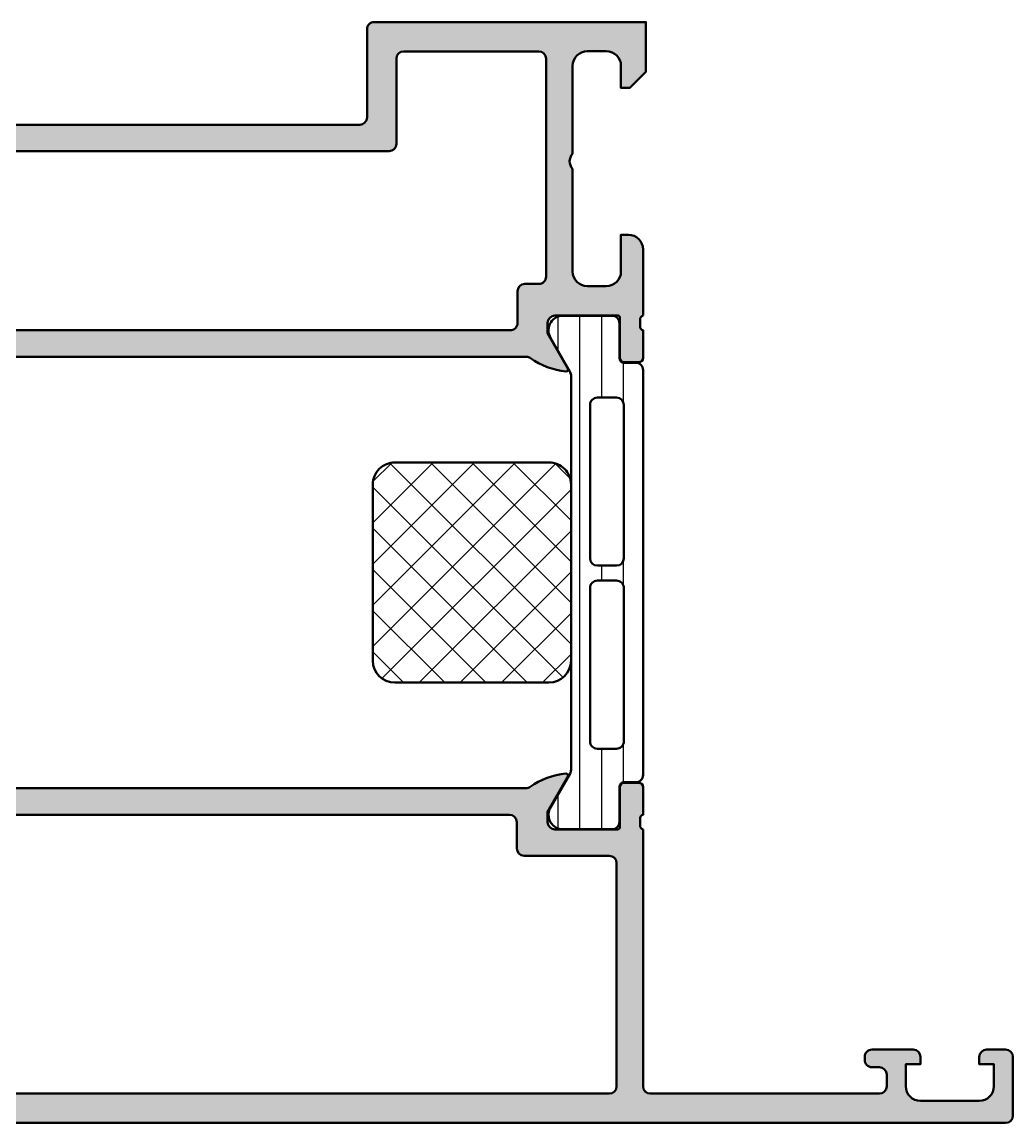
# Model space of a CAD drawing. Extents: x 0 to 135, y 0 to 75.
# Drawn here: x 67.5 to 135, y 0 to 75 of the extents above; entities that cross this region are included whole.
import ezdxf

# ---------------------------------------------------------------- set-up
doc = ezdxf.new("R2010")
doc.units = 0
for name, color, linetype, lineweight in [('0S-Alu contour', 7, 'Continuous', 50), ('0S-Alu hatch', 252, 'Continuous', 25), ('0S-Plastic contour', 254, 'Continuous', 50), ('0S-Plastic hatch', 253, 'Continuous', 25), ('0S-PT contour', 91, 'Continuous', 50), ('0S-PT hatch', 103, 'Continuous', 25)]:
    doc.layers.add(name, color=color, linetype=linetype, lineweight=lineweight)

# ---------------------------------------------------------------- blocks, each defined once
blk = doc.blocks.new('436150__ADF6380A_7858_4FAE_A4F5_F2E7276D270D_')
at = {"layer": '0S-Alu hatch'}
h = blk.add_hatch(color=256, dxfattribs=at)
edge = h.paths.add_edge_path()
edge.add_arc((0.69997005722459, 7.49991803001761), 0.4999998920934275, 180, 270.0001587912987)
edge.add_line((0.6999714429397839, 6.999918137926103), (18.69996877529682, 6.99996817195209))
edge.add_ellipse((18.69997016513104, 6.499968171954026), major_axis=(-0.4999999999999963, 0), ratio=1, start_angle=180, end_angle=270.0001592632694, ccw=False)
edge.add_line((19.19997016513103, 6.499968171954037), (19.19997016513125, 2.49996820969055))
edge.add_arc((19.69997016513125, 2.499968209690564), 0.5, 180, 269.9999999999772)
edge.add_line((19.69997016513105, 1.999968209690564), (21.59996949843378, 1.999968209689882))
edge.add_arc((21.5999694984335, 2.499968209689953), 0.500000000000071, 270.0000000000326, 360)
edge.add_line((22.09996949843357, 2.499968209689953), (22.09996949843355, 6.499962630972603))
edge.add_ellipse((22.59996949843346, 6.499962630972726), major_axis=(-0.4999999999999041, 0), ratio=1, start_angle=270.00000000001506, end_angle=360, ccw=False)
edge.add_line((22.59996949843332, 6.999962630972632), (26.1999694984291, 6.999962630972618))
edge.add_ellipse((26.19996949842887, 6.499962630969104), major_axis=(-0.5000000000035137, 0), ratio=1, start_angle=180, end_angle=269.9999999999735, ccw=False)
edge.add_line((26.69996949843238, 6.499962630969093), (26.69996949843238, 0.4999635672620429))
edge.add_arc((27.19996949843241, 0.4999635672618865), 0.5000000000000285, 180, 270.0000000001303)
edge.add_line((27.19996949843355, -3.64327381419e-05), (134.4999701651314, -3.64324895372e-05))
edge.add_arc((134.499930695067, 0.5000030375746576), 0.5000394716219578, 270.0045225791946, 359.9954774207697)
edge.add_line((134.9999701651311, 0.4999635675099237), (134.9999701651311, 4.49996356751069))
edge.add_arc((134.4999150615754, 4.499908463954682), 0.5000551065918479, 0.0063137065699082, 89.99368629343056)
edge.add_line((134.4999701651315, 4.999963567510462), (133.1999518545842, 4.999963567510462))
edge.add_arc((133.1999545954517, 4.499960826643018), 0.5000027408749566, 90.00031407855832, 179.9996859215192)
edge.add_line((132.6999518545843, 4.499963567509842), (132.6999518545842, 3.99996356751069))
edge.add_line((132.6999518545842, 3.99996356751069), (133.6999518545846, 3.99996356751069))
edge.add_line((133.6999518545846, 3.99996356751069), (133.6999518545844, 2.49996356751069))
edge.add_ellipse((132.6999320314366, 2.499983390658485), major_axis=(-1.00001982334427, 0), ratio=1, start_angle=90.0011357601876, end_angle=179.9988642393878, ccw=False)
edge.add_line((132.6999518545843, 1.49996356751069), (128.6999518545843, 1.499963567510462))
edge.add_ellipse((128.6999716777321, 2.499983390658039), major_axis=(-1.000019823344051, 0), ratio=1, start_angle=0.0011357599706229848, end_angle=89.9988642398124, ccw=False)
edge.add_line((127.6999518545845, 2.499963567514079), (127.6999518545845, 3.99996356751069))
edge.add_line((127.6999518545845, 3.99996356751069), (128.6999518545844, 3.999963567510462))
edge.add_line((128.6999518545844, 3.999963567510462), (128.6999518545843, 4.499963567510462))
edge.add_arc((128.1999491137163, 4.499960826642706), 0.5000027408754965, 0.0003140784807261, 89.99968592143841)
edge.add_line((128.1999518545839, 4.99996356751069), (125.3999640616159, 4.99996356751069))
edge.add_arc((125.399956626965, 4.499971002161203), 0.4999925654047618, 89.99914803909982, 180.0008519608678)
edge.add_line((124.8999640616155, 4.499963567510631), (124.8999640616153, 4.299958989874426))
edge.add_arc((125.3999540994838, 4.299949027742229), 0.4999900379677317, 179.9988584008714, 270.0011415989594)
edge.add_line((125.3999640616156, 3.799958989873743), (125.8999640616158, 3.799958989873744))
edge.add_ellipse((125.8999306739931, 3.299925602251403), major_axis=(-0.5000333887369992, 0), ratio=1, start_angle=180.0038256842582, end_angle=269.99617431573824, ccw=False)
edge.add_line((126.3999640616155, 3.299958989873982), (126.3999640616157, 2.49996356751069))
edge.add_ellipse((125.8997806406961, 2.499987714955174), major_axis=(-0.5001834215025825, 0), ratio=1, start_angle=90.00276607862628, end_angle=179.997233921351, ccw=False)
edge.add_line((125.8998047881408, 1.99980429403547), (110.2999701651312, 1.999804294035016))
edge.add_ellipse((110.2999701651312, 2.499804294035026), major_axis=(-0.5000000000000107, 0), ratio=1, start_angle=0, end_angle=90, ccw=False)
edge.add_line((109.7999701651312, 2.499804294035016), (109.7999701651311, 19.99996356746112))
edge.add_ellipse((109.8788066116739, 20.26748415945423), major_axis=(-0.2788950563273654, 0), ratio=1, start_angle=-1.1645893740724773, end_angle=73.58012358055089, ccw=False)
edge.add_line((109.5999691651309, 20.27315256745248), (109.5999691651309, 20.72674656745254))
edge.add_ellipse((109.8788372607742, 20.73240722692958), major_axis=(-0.2789255417372284, 0), ratio=1, start_angle=-73.57540544466673, end_angle=1.1628700728833792, ccw=False)
edge.add_line((109.7999701651311, 20.99995056745263), (109.7999701651311, 22.87996156746102))
edge.add_arc((109.4999701651309, 22.87996156746098), 0.3000000000002103, 0, 89.99999999999459)
edge.add_line((109.4999701651309, 23.17996156746119), (108.519995846088, 23.17996156746119))
edge.add_arc((108.5199958460883, 22.87996156746124), 0.2999999999999545, 90.00000000004614, 180)
edge.add_line((108.2199958460883, 22.87996156746124), (108.2199958460883, 20.11996356746101))
edge.add_ellipse((108.0999958460884, 20.11996356746102), major_axis=(-0.1199999999999051, 0), ratio=1, start_angle=90.00000000000682, end_angle=180, ccw=False)
edge.add_line((108.0999958460884, 19.99996356746112), (103.7999701651302, 19.99996356746112))
edge.add_ellipse((103.7999701651307, 20.49996356746068), major_axis=(-0.4999999999995595, 0), ratio=1, start_angle=0, end_angle=89.99999999994628, ccw=False)
edge.add_line((103.2999701651311, 20.49996356746067), (103.2999701651311, 21.19996356746096))
edge.add_line((103.2999701651311, 21.19996356746096), (104.6814656227535, 23.59278389048848))
edge.add_arc((104.5618503804829, 23.66184378281282), 0.1381197846483169, 329.9999999999122, 457.7024374940416)
edge.add_arc((105.0094687684655, 18.82049254800743), 5.000000000001244, 95.34922800960167, 125.4670560810972)
edge.add_ellipse((101.8181775899792, 23.2999635674616), major_axis=(-0.5000000000000192, 0), ratio=1, start_angle=90, end_angle=125.46705608109619, ccw=False)
edge.add_line((101.8181775899792, 22.79996356746158), (8.181762740279353, 22.79996356746158))
edge.add_ellipse((8.18176274027936, 23.29996356746041), major_axis=(-0.4999999999988347, 0), ratio=1, start_angle=54.532943918866295, end_angle=89.9999999999992, ccw=False)
edge.add_arc((4.990471561796908, 18.82049254801809), 4.999999999990572, 54.53294391886307, 84.6507719903928)
edge.add_arc((5.438089949778913, 23.66184378281301), 0.1381197846481411, 82.29756250591925, 210.0000000000099)
edge.add_line((5.318474707508398, 23.59278389048892), (6.699970165130793, 21.19996356746091))
edge.add_line((6.699970165130793, 21.19996356746091), (6.699970165130764, 20.49996356746136))
edge.add_ellipse((6.199970165130678, 20.49996356746122), major_axis=(-0.5000000000000862, 0), ratio=1, start_angle=90.0000000000066, end_angle=180, ccw=False)
edge.add_line((6.199970165130736, 19.99996356746114), (1.899944484173886, 19.99996356746158))
edge.add_ellipse((1.899944484173657, 20.1199635674617), major_axis=(-0.1200000000001182, 0), ratio=1, start_angle=0, end_angle=90.00000000010908, ccw=False)
edge.add_line((1.77994448417354, 20.1199635674617), (1.779944484173995, 22.87996156746146))
edge.add_arc((1.479944484173785, 22.87996156746144), 0.3000000000002103, 0, 89.99999999999459)
edge.add_line((1.479944484173813, 23.17996156746165), (0.499970165130975, 23.17996156746165))
edge.add_arc((0.499970165130975, 22.87996156746144), 0.3000000000002103, 90, 180)
edge.add_line((0.1999701651307646, 22.87996156746144), (0.1999701651312193, 20.9999505674529))
edge.add_ellipse((0.1211030694881193, 20.73240722693032), major_axis=(-0.278925541736784, 0), ratio=1, start_angle=178.8371299271051, end_angle=253.57540544463768, ccw=False)
edge.add_line((0.3999711651309212, 20.72674656745323), (0.3999711651309212, 20.27315256745298))
edge.add_ellipse((0.121133718588595, 20.26748415945467), major_axis=(-0.278895056326712, 0), ratio=1, start_angle=106.4198764194827, end_angle=181.164589374086, ccw=False)
edge.add_line((0.1999701651313907, 19.99996356746223), (0.1999701651311625, 7.49991803001761))
edge = h.paths.add_edge_path()
edge.add_line((28.99996949843485, 20.99996356746158), (100.6999701651311, 20.99996356746158))
edge.add_ellipse((100.6999701651311, 20.49996356746158), major_axis=(-0.5, 0), ratio=1, start_angle=180, end_angle=270, ccw=False)
edge.add_line((101.1999701651311, 20.49996356746158), (101.1999701651311, 18.69996356746158))
edge.add_arc((101.6999701651311, 18.69996356746158), 0.5, 180, 270)
edge.add_line((101.6999701651311, 18.19996356746158), (107.4999701651311, 18.19996356746158))
edge.add_ellipse((107.4999701651311, 17.69996356746158), major_axis=(-0.5, 0), ratio=1, start_angle=180, end_angle=270, ccw=False)
edge.add_line((107.9999701651311, 17.69996356746158), (107.9999701651312, 2.499963567447906))
edge.add_ellipse((107.4999701651311, 2.499963567447906), major_axis=(-0.5, 0), ratio=1, start_angle=90.00000000013188, end_angle=180, ccw=False)
edge.add_line((107.4999701651323, 1.999963567447906), (28.99996949843418, 1.999963567266036))
edge.add_ellipse((28.99996949843302, 2.499963567266007), major_axis=(-0.4999999999999716, 0), ratio=1, start_angle=0, end_angle=90.00000000013353, ccw=False)
edge.add_line((28.49996949843305, 2.499963567266163), (28.49996949843484, 20.49996356746156))
edge.add_ellipse((28.99996949843484, 20.49996356746156), major_axis=(-0.5, 0), ratio=1, start_angle=269.9999999999984, end_angle=360, ccw=False)
edge = h.paths.add_edge_path()
edge.add_line((8.799970165131342, 18.6999635674616), (8.799970165131356, 20.49996356746159))
edge.add_ellipse((9.299970165131342, 20.49996356746159), major_axis=(-0.4999999999999858, 0), ratio=1, start_angle=270.00000000000165, end_angle=360, ccw=False)
edge.add_line((9.299970165131327, 20.99996356746158), (26.19996949843238, 20.99996356746158))
edge.add_ellipse((26.19996949843238, 20.49996356746158), major_axis=(-0.5, 0), ratio=1, start_angle=180, end_angle=270, ccw=False)
edge.add_line((26.69996949843238, 20.49996356746158), (26.69996949843238, 9.299962630972615))
edge.add_ellipse((26.19996949843238, 9.29996263097263), major_axis=(-0.5, 0), ratio=1, start_angle=90, end_angle=180, ccw=False)
edge.add_line((26.19996949843238, 8.79996263097263), (2.499970165131173, 8.79996263097263))
edge.add_ellipse((2.499970165131173, 9.29996263097263), major_axis=(-0.5, 0), ratio=1, start_angle=0, end_angle=90, ccw=False)
edge.add_line((1.999970165131173, 9.29996263097263), (1.999970165131315, 17.69996356746162))
edge.add_ellipse((2.499970165131287, 17.6999635674616), major_axis=(-0.4999999999999716, 0), ratio=1, start_angle=269.99999999999676, end_angle=360, ccw=False)
edge.add_line((2.499970165131315, 18.19996356746157), (8.299970165131327, 18.19996356746158))
edge.add_arc((8.299970165131313, 18.6999635674616), 0.5000000000000214, 270.0000000000017, 360)
at = {"layer": '0S-Alu contour', "color": 7}
for points in [[(5.318474707508398, 23.59278389048892), (6.699970165130793, 21.19996356746091), (6.699970165130764, 20.49996356746136)], [(103.2999701651311, 20.49996356746067), (103.2999701651311, 21.19996356746096), (104.6814656227535, 23.59278389048848)], [(0.1999701651307646, 22.87996156746144), (0.1999701651312193, 20.9999505674529)], [(1.479944484173813, 23.17996156746165), (0.499970165130975, 23.17996156746165)], [(1.77994448417354, 20.1199635674617), (1.779944484173995, 22.87996156746146)], [(101.8181775899792, 22.79996356746158), (8.181762740279353, 22.79996356746158)], [(108.2199958460883, 22.87996156746124), (108.2199958460883, 20.11996356746101)], [(109.4999701651309, 23.17996156746119), (108.519995846088, 23.17996156746119)], [(109.7999701651311, 20.99995056745263), (109.7999701651311, 22.87996156746102)], [(0.3999711651309212, 20.72674656745323), (0.3999711651309212, 20.27315256745298)], [(8.799970165131342, 18.6999635674616), (8.799970165131356, 20.49996356746159)], [(9.299970165131327, 20.99996356746158), (26.19996949843238, 20.99996356746158)], [(26.69996949843238, 20.49996356746158), (26.69996949843238, 9.299962630972615)], [(28.49996949843305, 2.499963567266163), (28.49996949843484, 20.49996356746156)], [(28.99996949843485, 20.99996356746158), (100.6999701651311, 20.99996356746158)], [(101.1999701651311, 20.49996356746158), (101.1999701651311, 18.69996356746158)], [(109.5999691651309, 20.27315256745248), (109.5999691651309, 20.72674656745254)], [(0.1999701651313907, 19.99996356746223), (0.1999701651311625, 7.49991803001761)], [(6.199970165130736, 19.99996356746114), (1.899944484173886, 19.99996356746158)], [(108.0999958460884, 19.99996356746112), (103.7999701651302, 19.99996356746112)], [(109.7999701651312, 2.499804294035016), (109.7999701651311, 19.99996356746112)], [(2.499970165131315, 18.19996356746157), (8.299970165131327, 18.19996356746158)], [(101.6999701651311, 18.19996356746158), (107.4999701651311, 18.19996356746158)], [(1.999970165131173, 9.29996263097263), (1.999970165131315, 17.69996356746162)], [(107.9999701651311, 17.69996356746158), (107.9999701651312, 2.499963567447906)], [(26.19996949843238, 8.79996263097263), (2.499970165131173, 8.79996263097263)], [(0.6999714429397839, 6.999918137926103), (18.69996877529682, 6.99996817195209)], [(22.59996949843332, 6.999962630972632), (26.1999694984291, 6.999962630972618)], [(19.19997016513103, 6.499968171954037), (19.19997016513125, 2.49996820969055)], [(22.09996949843357, 2.499968209689953), (22.09996949843355, 6.499962630972603)], [(26.69996949843238, 6.499962630969093), (26.69996949843238, 0.4999635672620429)], [(128.1999518545839, 4.99996356751069), (125.3999640616159, 4.99996356751069)], [(134.4999701651315, 4.999963567510462), (133.1999518545842, 4.999963567510462)], [(124.8999640616155, 4.499963567510631), (124.8999640616153, 4.299958989874426)], [(125.3999640616156, 3.799958989873743), (125.8999640616158, 3.799958989873744)], [(127.6999518545845, 2.499963567514079), (127.6999518545845, 3.99996356751069), (128.6999518545844, 3.999963567510462), (128.6999518545843, 4.499963567510462)], [(132.6999518545843, 4.499963567509842), (132.6999518545842, 3.99996356751069), (133.6999518545846, 3.99996356751069), (133.6999518545844, 2.49996356751069)], [(134.9999701651311, 0.4999635675099237), (134.9999701651311, 4.49996356751069)], [(126.3999640616155, 3.299958989873982), (126.3999640616157, 2.49996356751069)], [(19.69997016513105, 1.999968209690564), (21.59996949843378, 1.999968209689882)], [(107.4999701651323, 1.999963567447906), (28.99996949843418, 1.999963567266036)], [(125.8998047881408, 1.99980429403547), (110.2999701651312, 1.999804294035016)], [(132.6999518545843, 1.49996356751069), (128.6999518545843, 1.499963567510462)], [(27.19996949843355, -3.64327381419e-05), (134.4999701651314, -3.64324895372e-05)]]:
    blk.add_lwpolyline(points, dxfattribs=at)
for centre, radius, start, end in [((5.438089949778913, 23.66184378281301), 0.1381197846481411, 82.29756250591925, 210.0000000000099), ((4.990471561796908, 18.82049254801809), 4.999999999990572, 54.53294391886307, 84.6507719903928), ((105.0094687684655, 18.82049254800743), 5.000000000001244, 95.34922800960167, 125.4670560810972), ((104.5618503804829, 23.66184378281282), 0.1381197846483169, 329.9999999999122, 97.70243749404165), ((0.499970165130975, 22.87996156746144), 0.3000000000002103, 90, 180), ((1.479944484173785, 22.87996156746144), 0.3000000000002103, 0, 89.99999999999459), ((108.5199958460883, 22.87996156746124), 0.2999999999999545, 90.00000000004614, 180), ((109.4999701651309, 22.87996156746098), 0.3000000000002103, 0, 89.99999999999459), ((8.299970165131313, 18.6999635674616), 0.5000000000000214, 270.0000000000017, 0), ((101.6999701651311, 18.69996356746158), 0.5, 180, 270), ((0.69997005722459, 7.49991803001761), 0.4999998920934275, 180, 270.0001587912987), ((125.399956626965, 4.499971002161203), 0.4999925654047618, 89.99914803909982, 180.0008519608678), ((128.1999491137163, 4.499960826642706), 0.5000027408754965, 0.0003140784807261, 89.99968592143841), ((133.1999545954517, 4.499960826643018), 0.5000027408749566, 90.00031407855832, 179.9996859215192), ((134.4999150615754, 4.499908463954682), 0.5000551065918479, 0.0063137065699082, 89.99368629343056), ((125.3999540994838, 4.299949027742229), 0.4999900379677317, 179.9988584008714, 270.0011415989594), ((19.69997016513125, 2.499968209690564), 0.5, 180, 269.9999999999772), ((21.5999694984335, 2.499968209689953), 0.500000000000071, 270.0000000000326, 0), ((27.19996949843241, 0.4999635672618865), 0.5000000000000285, 180, 270.0000000001303), ((134.499930695067, 0.5000030375746576), 0.5000394716219578, 270.0045225791946, 359.9954774207697)]:
    blk.add_arc(centre, radius, start, end, dxfattribs=at)
at = {"layer": '0S-Alu contour', "color": 7, "extrusion": (0, 0, -1)}
for centre, radius, start, end in [((-8.18176274027936, 23.29996356746041), 0.4999999999988347, 270.0000000000008, 305.4670560811338), ((-101.8181775899792, 23.2999635674616), 0.5000000000000192, 234.5329439189038, 270), ((-0.1211030694881193, 20.73240722693032), 0.278925541736784, 106.4245945553623, 181.162870072895), ((-0.121133718588595, 20.26748415945467), 0.278895056326712, 178.835410625914, 253.5801235805173), ((-6.199970165130678, 20.49996356746122), 0.5000000000000862, 180, 269.9999999999934), ((-9.299970165131342, 20.49996356746159), 0.4999999999999858, 0, 89.99999999999837), ((-26.19996949843238, 20.49996356746158), 0.5, 90, 180), ((-28.99996949843484, 20.49996356746156), 0.5, 0, 90.0000000000016), ((-100.6999701651311, 20.49996356746158), 0.5, 90, 180), ((-103.7999701651307, 20.49996356746068), 0.4999999999995595, 270.0000000000537, 0), ((-109.8788066116739, 20.26748415945423), 0.2788950563273654, 286.4198764194491, 1.164589374072511), ((-109.8788372607742, 20.73240722692958), 0.2789255417372284, 358.8371299271166, 73.57540544466674), ((-1.899944484173657, 20.1199635674617), 0.1200000000001182, 269.9999999998909, 0), ((-108.0999958460884, 20.11996356746102), 0.1199999999999051, 180, 269.9999999999932), ((-2.499970165131287, 17.6999635674616), 0.4999999999999716, 0, 90.00000000000325), ((-107.4999701651311, 17.69996356746158), 0.5, 90, 180), ((-2.499970165131173, 9.29996263097263), 0.5, 270, 0), ((-26.19996949843238, 9.29996263097263), 0.5, 180, 270), ((-18.69997016513104, 6.499968171954026), 0.4999999999999963, 89.99984073673063, 180), ((-22.59996949843346, 6.499962630972726), 0.4999999999999041, 0, 89.99999999998494), ((-26.19996949842887, 6.499962630969104), 0.5000000000035137, 90.00000000002646, 180), ((-125.8999306739931, 3.299925602251403), 0.5000333887369992, 90.00382568426176, 179.9961743157418), ((-28.99996949843302, 2.499963567266007), 0.4999999999999716, 269.9999999998665, 0), ((-107.4999701651311, 2.499963567447906), 0.5, 180, 269.9999999998681), ((-110.2999701651312, 2.499804294035026), 0.5000000000000107, 270, 0), ((-125.8997806406961, 2.499987714955174), 0.5001834215025825, 180.002766078649, 269.9972339213737), ((-128.6999716777321, 2.499983390658039), 1.000019823344051, 270.0011357601876, 359.9988642400294), ((-132.6999320314366, 2.499983390658485), 1.00001982334427, 180.0011357606123, 269.9988642398124)]:
    blk.add_arc(centre, radius, start, end, dxfattribs=at)
blk = doc.blocks.new('436120__B50B3987_65E8_4A78_A6A4_DC3BB961A834_')
at = {"layer": '0S-Alu hatch'}
h = blk.add_hatch(color=256, dxfattribs=at)
edge = h.paths.add_edge_path()
edge.add_line((18.50000000000003, 75.00000000000209), (0, 75))
edge.add_line((0, 75), (2.84e-14, 71.6099872533201))
edge.add_line((2.84e-14, 71.6099872533201), (1.099999999999852, 70.50998725332025))
edge.add_line((1.099999999999852, 70.50998725332025), (1.700000000000045, 70.50998725332028))
edge.add_line((1.700000000000045, 70.50998725332028), (1.700000000000073, 72.00998725331976))
edge.add_ellipse((2.700000000000373, 72.00998725331992), major_axis=(-1.000000000000299, 0), ratio=1, start_angle=270.00000000002206, end_angle=360, ccw=False)
edge.add_line((2.699999999999988, 73.0099872533202), (3.999999999999943, 73.00998725332023))
edge.add_ellipse((3.999999999999932, 72.00998725332016), major_axis=(-1.000000000000071, 0), ratio=1, start_angle=180, end_angle=269.99999999999943, ccw=False)
edge.add_line((5, 72.00998725332016), (5, 66.00998725332025))
edge.add_ellipse((4.475000000000093, 65.5099872533202), major_axis=(-0.7249999999999517, 0), ratio=1, start_angle=136.3971810272892, end_angle=223.6028189727104, ccw=False)
edge.add_line((4.999999999999996, 65.00998725332018), (4.999999999999971, 58.00998725332012))
edge.add_ellipse((3.999999999999979, 58.00998725332015), major_axis=(-0.999999999999992, 0), ratio=1, start_angle=89.99999999999471, end_angle=180, ccw=False)
edge.add_line((3.999999999999886, 57.00998725332016), (2.70000000000013, 57.00998725332017))
edge.add_ellipse((2.700000000000126, 58.00998725332025), major_axis=(-1.000000000000078, 0), ratio=1, start_angle=0, end_angle=90.00000000000023, ccw=False)
edge.add_line((1.700000000000045, 58.00998725332026), (1.700000000000017, 60.50998725332016))
edge.add_line((1.700000000000017, 60.50998725332016), (1.19999999999996, 60.50998725332016))
edge.add_arc((1.199999999999953, 59.50998725332008), 1.000000000000078, 89.99999999999959, 180)
edge.add_line((0.1999999999998749, 59.50998725332008), (0.1999999999990223, 55.00000000000118))
edge.add_ellipse((0.1211635534559665, 54.7324794080081), major_axis=(-0.2788950563273971, 0), ratio=1, start_angle=178.8354106258913, end_angle=253.580123580503, ccw=False)
edge.add_line((0.4000009999989784, 54.72681100000968), (0.4000009999990084, 54.2732170000098))
edge.add_ellipse((0.1211329043558452, 54.26755634053266), major_axis=(-0.2789255417371464, 0), ratio=1, start_angle=106.42459455537511, end_angle=181.1628700729038, ccw=False)
edge.add_line((0.1999999999991073, 54.00001300000976), (0.1999999999990507, 52.12000200000125))
edge.add_arc((0.4999999999990479, 52.12000200000125), 0.2999999999999971, 180, 270.0000000000027)
edge.add_line((0.4999999999990618, 51.82000200000125), (1.479974319041872, 51.82000200000125))
edge.add_arc((1.479974319041892, 52.12000200000119), 0.2999999999999332, 269.999999999996, 360)
edge.add_line((1.779974319041826, 52.12000200000119), (1.779974319041826, 54.88000000000127))
edge.add_ellipse((1.899974319041827, 54.88000000000125), major_axis=(-0.1200000000000005, 0), ratio=1, start_angle=269.99999999999807, end_angle=360, ccw=False)
edge.add_line((1.899974319041831, 55.00000000000125), (6.199999999999107, 55.00000000000124))
edge.add_ellipse((6.199999999999008, 54.5000000000012), major_axis=(-0.5000000000000427, 0), ratio=1, start_angle=180, end_angle=269.99999999998875, ccw=False)
edge.add_line((6.69999999999905, 54.5000000000012), (6.699999999999022, 53.80000000000119))
edge.add_line((6.699999999999022, 53.80000000000119), (5.318504542376643, 51.40717967697366))
edge.add_arc((5.438119784647316, 51.33811978464954), 0.1381197846482838, 150.0000000000178, 275.622577550818)
edge.add_arc((4.96177675882453, 56.17660886185619), 5.00000000000715, 275.622577550794, 305.5184103672708)
edge.add_ellipse((8.157081610951927, 51.70000000000819), major_axis=(-0.4999999999932987, 0), ratio=1, start_angle=270.00000000000244, end_angle=305.51841036727933, ccw=False)
edge.add_line((8.157081610951906, 52.20000000000149), (101.8429183890477, 52.20000000000147))
edge.add_ellipse((101.8429183890474, 51.70000000001033), major_axis=(-0.4999999999911325, 0), ratio=1, start_angle=234.4815896326906, end_angle=269.9999999999642, ccw=False)
edge.add_arc((105.0382232411753, 56.17660886185944), 5.000000000010512, 234.4815896327346, 264.3774224492124)
edge.add_arc((104.5618802153526, 51.33811978464944), 0.1381197846483082, 264.3774224492407, 390.0000000000194)
edge.add_line((104.6814954576232, 51.40717967697362), (103.3000000000009, 53.80000000000116))
edge.add_line((103.3000000000009, 53.80000000000116), (103.3000000000009, 54.50000000000116))
edge.add_ellipse((103.800000000001, 54.50000000000117), major_axis=(-0.5, 0), ratio=1, start_angle=270, end_angle=360, ccw=False)
edge.add_line((103.800000000001, 55.00000000000117), (108.1000256809582, 55.00000000000115))
edge.add_ellipse((108.1000256809582, 54.88000000000123), major_axis=(-0.1199999999999122, 0), ratio=1, start_angle=180, end_angle=270.00000000001353, ccw=False)
edge.add_line((108.2200256809581, 54.88000000000124), (108.2200256809582, 52.12000200000113))
edge.add_arc((108.5200256809582, 52.12000200000108), 0.2999999999999403, 180, 269.9999999999919)
edge.add_line((108.5200256809581, 51.82000200000114), (109.500000000001, 51.82000200000118))
edge.add_arc((109.5000000000009, 52.12000200000119), 0.3000000000000114, 270.0000000000108, 360)
edge.add_line((109.800000000001, 52.12000200000119), (109.800000000001, 54.00001300000965))
edge.add_ellipse((109.8788670956441, 54.26755634053261), major_axis=(-0.2789255417371546, 0), ratio=1, start_angle=-1.1628700728879835, end_angle=73.57540544465297, ccw=False)
edge.add_line((109.5999990000009, 54.27321700000968), (109.5999990000009, 54.72681100000968))
edge.add_ellipse((109.878836446544, 54.73247940800805), major_axis=(-0.278895056327466, 0), ratio=1, start_angle=-73.58012358051138, end_angle=1.1645893740949873, ccw=False)
edge.add_line((109.800000000001, 55.0000000000012), (109.7999999999999, 59.5099872533201))
edge.add_arc((108.7999999999999, 59.50998725332017), 1, 0, 90)
edge.add_line((108.7999999999999, 60.50998725332018), (108.2999999999999, 60.50998725332018))
edge.add_line((108.2999999999999, 60.50998725332018), (108.3, 58.00998725332033))
edge.add_ellipse((107.3, 58.00998725332028), major_axis=(-1.000000000000028, 0), ratio=1, start_angle=90.00000000000489, end_angle=180, ccw=False)
edge.add_line((107.3, 57.00998725332025), (105.9999999999999, 57.00998725332029))
edge.add_ellipse((106, 58.00998725332026), major_axis=(-0.9999999999999715, 0), ratio=1, start_angle=0, end_angle=89.99999999999511, ccw=False)
edge.add_line((105, 58.00998725332025), (105, 65.00998725332018))
edge.add_ellipse((105.5249999999999, 65.50998725332019), major_axis=(-0.7249999999999523, 0), ratio=1, start_angle=-43.6028189727088, end_angle=43.6028189727088, ccw=False)
edge.add_line((105, 66.0099872533202), (105, 72.0099872533202))
edge.add_ellipse((106, 72.00998725332012), major_axis=(-1.000000000000028, 0), ratio=1, start_angle=269.9999999999984, end_angle=360, ccw=False)
edge.add_line((106, 73.00998725332013), (107.3, 73.00998725332025))
edge.add_ellipse((107.3, 72.00998725332016), major_axis=(-1.000000000000085, 0), ratio=1, start_angle=180, end_angle=269.9999999999959, ccw=False)
edge.add_line((108.3, 72.00998725332016), (108.3, 70.50998725332028))
edge.add_line((108.3, 70.50998725332028), (108.8999999999999, 70.50998725332028))
edge.add_line((108.8999999999999, 70.50998725332028), (110, 71.6099872533203))
edge.add_line((110, 71.6099872533203), (110, 75.0000000000218))
edge.add_line((110, 75.0000000000218), (91.49999999999977, 75.00000000001906))
edge.add_arc((91.49999999999964, 74.50000000001941), 0.4999999999996448, 89.99999999998533, 180)
edge.add_line((91, 74.50000000001941), (91.00000000000006, 68.50000000001344))
edge.add_ellipse((90.4999999999995, 68.50000000001336), major_axis=(-0.5000000000005543, 0), ratio=1, start_angle=90.00000000001143, end_angle=180, ccw=False)
edge.add_line((90.49999999999959, 68.0000000000128), (19.49999999999991, 68.00000000000941))
edge.add_ellipse((19.4999999999999, 68.50000000000931), major_axis=(-0.4999999999999006, 0), ratio=1, start_angle=0, end_angle=90.0000000000012, ccw=False)
edge.add_line((19, 68.50000000000932), (19.00000000000003, 74.50000000000186))
edge.add_arc((18.49999999999988, 74.50000000000193), 0.5000000000001493, 0, 89.9999999999829)
edge = h.paths.add_edge_path()
edge.add_ellipse((7.299999999999315, 72.49999999997794), major_axis=(-0.5000000000000427, 0), ratio=1, start_angle=269.9999999999984, end_angle=360, ccw=False)
edge.add_line((7.299999999999329, 72.99999999997797), (16.49999999999997, 72.99999999997769))
edge.add_ellipse((16.49999999999996, 72.49999999997767), major_axis=(-0.5000000000000071, 0), ratio=1, start_angle=180, end_angle=269.9999999999992, ccw=False)
edge.add_line((16.99999999999997, 72.49999999997767), (16.99999999999983, 66.70000000000945))
edge.add_arc((17.49999999999988, 66.70000000000945), 0.500000000000057, 180, 270)
edge.add_line((17.49999999999988, 66.2000000000094), (92.49999999999989, 66.20000000000869))
edge.add_arc((92.49999999999989, 66.70000000000869), 0.5, 270, 360)
edge.add_line((92.99999999999989, 66.70000000000867), (93, 72.49999999999979))
edge.add_ellipse((93.49999999999999, 72.49999999999979), major_axis=(-0.5, 0), ratio=1, start_angle=270, end_angle=360, ccw=False)
edge.add_line((93.49999999999999, 72.99999999999979), (102.7000000000007, 72.99999999999977))
edge.add_ellipse((102.7000000000007, 72.49999999999966), major_axis=(-0.5000000000001137, 0), ratio=1, start_angle=180, end_angle=270, ccw=False)
edge.add_line((103.2000000000008, 72.49999999999967), (103.2000000000012, 57.65781615800079))
edge.add_ellipse((102.7000000000013, 57.65781615800079), major_axis=(-0.499999999999929, 0), ratio=1, start_angle=89.99999999998528, end_angle=180, ccw=False)
edge.add_line((102.7000000000012, 57.15781615800087), (101.7507113541664, 57.15781615800088))
edge.add_arc((101.7507113541665, 56.65781615800074), 0.5000000000001421, 90.00000000000325, 180)
edge.add_line((101.2507113541663, 56.6578161580008), (101.2507113541663, 54.50000000000109))
edge.add_ellipse((100.7507113541664, 54.50000000000109), major_axis=(-0.4999999999999858, 0), ratio=1, start_angle=89.9999999999983, end_angle=180, ccw=False)
edge.add_line((100.7507113541663, 54.00000000000111), (9.249288645833616, 54.00000000000111))
edge.add_ellipse((9.249288645833559, 54.50000000000111), major_axis=(-0.5, 0), ratio=1, start_angle=0, end_angle=90.00000000000648, ccw=False)
edge.add_line((8.749288645833559, 54.50000000000106), (8.749288645833644, 56.65781615800067))
edge.add_arc((8.249288645833389, 56.65781615800067), 0.5000000000002558, 0, 89.99999999999022)
edge.add_line((8.249288645833474, 57.15781615800093), (7.299999999999073, 57.15781615800089))
edge.add_ellipse((7.299999999998831, 57.65781615800105), major_axis=(-0.5000000000001564, 0), ratio=1, start_angle=0, end_angle=90.00000000002768, ccw=False)
edge.add_line((6.799999999998675, 57.65781615800086), (6.799999999999272, 72.49999999997794))
at = {"layer": '0S-Alu contour', "color": 7}
for points in [[(18.50000000000003, 75.00000000000209), (0, 75), (2.84e-14, 71.6099872533201), (1.099999999999852, 70.50998725332025), (1.700000000000045, 70.50998725332028), (1.700000000000073, 72.00998725331976)], [(19, 68.50000000000932), (19.00000000000003, 74.50000000000186)], [(91, 74.50000000001941), (91.00000000000006, 68.50000000001344)], [(108.3, 72.00998725332016), (108.3, 70.50998725332028), (108.8999999999999, 70.50998725332028), (110, 71.6099872533203), (110, 75.0000000000218), (91.49999999999977, 75.00000000001906)], [(2.699999999999988, 73.0099872533202), (3.999999999999943, 73.00998725332023)], [(7.299999999999329, 72.99999999997797), (16.49999999999997, 72.99999999997769)], [(93.49999999999999, 72.99999999999979), (102.7000000000007, 72.99999999999977)], [(106, 73.00998725332013), (107.3, 73.00998725332025)], [(5, 72.00998725332016), (5, 66.00998725332025)], [(6.799999999998675, 57.65781615800086), (6.799999999999272, 72.49999999997794)], [(16.99999999999997, 72.49999999997767), (16.99999999999983, 66.70000000000945)], [(92.99999999999989, 66.70000000000867), (93, 72.49999999999979)], [(103.2000000000008, 72.49999999999967), (103.2000000000012, 57.65781615800079)], [(105, 66.0099872533202), (105, 72.0099872533202)], [(90.49999999999959, 68.0000000000128), (19.49999999999991, 68.00000000000941)], [(17.49999999999988, 66.2000000000094), (92.49999999999989, 66.20000000000869)], [(4.999999999999996, 65.00998725332018), (4.999999999999971, 58.00998725332012)], [(105, 58.00998725332025), (105, 65.00998725332018)], [(1.700000000000045, 58.00998725332026), (1.700000000000017, 60.50998725332016), (1.19999999999996, 60.50998725332016)], [(108.7999999999999, 60.50998725332018), (108.2999999999999, 60.50998725332018), (108.3, 58.00998725332033)], [(0.1999999999998749, 59.50998725332008), (0.1999999999990223, 55.00000000000118)], [(109.800000000001, 55.0000000000012), (109.7999999999999, 59.5099872533201)], [(3.999999999999886, 57.00998725332016), (2.70000000000013, 57.00998725332017)], [(8.249288645833474, 57.15781615800093), (7.299999999999073, 57.15781615800089)], [(102.7000000000012, 57.15781615800087), (101.7507113541664, 57.15781615800088)], [(107.3, 57.00998725332025), (105.9999999999999, 57.00998725332029)], [(8.749288645833559, 54.50000000000106), (8.749288645833644, 56.65781615800067)], [(101.2507113541663, 56.6578161580008), (101.2507113541663, 54.50000000000109)], [(1.779974319041826, 52.12000200000119), (1.779974319041826, 54.88000000000127)], [(1.899974319041831, 55.00000000000125), (6.199999999999107, 55.00000000000124)], [(103.800000000001, 55.00000000000117), (108.1000256809582, 55.00000000000115)], [(108.2200256809581, 54.88000000000124), (108.2200256809582, 52.12000200000113)], [(0.4000009999989784, 54.72681100000968), (0.4000009999990084, 54.2732170000098)], [(6.69999999999905, 54.5000000000012), (6.699999999999022, 53.80000000000119), (5.318504542376643, 51.40717967697366)], [(104.6814954576232, 51.40717967697362), (103.3000000000009, 53.80000000000116), (103.3000000000009, 54.50000000000116)], [(109.5999990000009, 54.27321700000968), (109.5999990000009, 54.72681100000968)], [(0.1999999999991073, 54.00001300000976), (0.1999999999990507, 52.12000200000125)], [(100.7507113541663, 54.00000000000111), (9.249288645833616, 54.00000000000111)], [(109.800000000001, 52.12000200000119), (109.800000000001, 54.00001300000965)], [(0.4999999999990618, 51.82000200000125), (1.479974319041872, 51.82000200000125)], [(8.157081610951906, 52.20000000000149), (101.8429183890477, 52.20000000000147)], [(108.5200256809581, 51.82000200000114), (109.500000000001, 51.82000200000118)]]:
    blk.add_lwpolyline(points, dxfattribs=at)
for centre, radius, start, end in [((18.49999999999988, 74.50000000000193), 0.5000000000001493, 0, 89.9999999999829), ((91.49999999999964, 74.50000000001941), 0.4999999999996448, 89.99999999998533, 180), ((17.49999999999988, 66.70000000000945), 0.500000000000057, 180, 270), ((92.49999999999989, 66.70000000000869), 0.5, 270, 0), ((1.199999999999953, 59.50998725332008), 1.000000000000078, 89.99999999999959, 180), ((108.7999999999999, 59.50998725332017), 1, 0, 90), ((8.249288645833389, 56.65781615800067), 0.5000000000002558, 0, 89.99999999999022), ((101.7507113541665, 56.65781615800074), 0.5000000000001421, 90.00000000000325, 180), ((0.4999999999990479, 52.12000200000125), 0.2999999999999971, 180, 270.0000000000027), ((1.479974319041892, 52.12000200000119), 0.2999999999999332, 269.999999999996, 0), ((4.96177675882453, 56.17660886185619), 5.00000000000715, 275.622577550794, 305.5184103672708), ((105.0382232411753, 56.17660886185944), 5.000000000010512, 234.4815896327346, 264.3774224492124), ((108.5200256809582, 52.12000200000108), 0.2999999999999403, 180, 269.9999999999919), ((109.5000000000009, 52.12000200000119), 0.3000000000000114, 270.0000000000108, 0), ((5.438119784647316, 51.33811978464954), 0.1381197846482838, 150.0000000000178, 275.622577550818), ((104.5618802153526, 51.33811978464944), 0.1381197846483082, 264.3774224492407, 30.00000000001947)]:
    blk.add_arc(centre, radius, start, end, dxfattribs=at)
at = {"layer": '0S-Alu contour', "color": 7, "extrusion": (0, 0, -1)}
for centre, radius, start, end in [((-2.700000000000373, 72.00998725331992), 1.000000000000299, 0, 89.99999999997794), ((-3.999999999999932, 72.00998725332016), 1.000000000000071, 90.00000000000058, 180), ((-7.299999999999315, 72.49999999997794), 0.5000000000000427, 0, 90.0000000000016), ((-16.49999999999996, 72.49999999997767), 0.5000000000000071, 90.00000000000081, 180), ((-93.49999999999999, 72.49999999999979), 0.5, 0, 90), ((-102.7000000000007, 72.49999999999966), 0.5000000000001137, 90, 180), ((-106, 72.00998725332012), 1.000000000000028, 0, 90.0000000000016), ((-107.3, 72.00998725332016), 1.000000000000085, 90.00000000000406, 180), ((-19.4999999999999, 68.50000000000931), 0.4999999999999006, 269.9999999999988, 0), ((-90.4999999999995, 68.50000000001336), 0.5000000000005543, 180, 269.9999999999886), ((-4.475000000000093, 65.5099872533202), 0.7249999999999517, 136.3971810272896, 223.6028189727108), ((-105.5249999999999, 65.50998725332019), 0.7249999999999523, 316.3971810272912, 43.60281897270878), ((-2.700000000000126, 58.00998725332025), 1.000000000000078, 269.9999999999998, 0), ((-3.999999999999979, 58.00998725332015), 0.999999999999992, 180, 270.0000000000053), ((-106, 58.00998725332026), 0.9999999999999715, 270.0000000000049, 0), ((-107.3, 58.00998725332028), 1.000000000000028, 180, 269.9999999999951), ((-7.299999999998831, 57.65781615800105), 0.5000000000001564, 269.9999999999723, 0), ((-102.7000000000013, 57.65781615800079), 0.499999999999929, 180, 270.0000000000147), ((-0.1211635534559665, 54.7324794080081), 0.2788950563273971, 106.419876419497, 181.1645893741087), ((-1.899974319041827, 54.88000000000125), 0.1200000000000005, 0, 90.0000000000019), ((-6.199999999999008, 54.5000000000012), 0.5000000000000427, 90.00000000001127, 180), ((-103.800000000001, 54.50000000000117), 0.5, 0, 90), ((-108.1000256809582, 54.88000000000123), 0.1199999999999122, 89.99999999998644, 180), ((-109.878836446544, 54.73247940800805), 0.278895056327466, 358.835410625905, 73.58012358051133), ((-0.1211329043558452, 54.26755634053266), 0.2789255417371464, 178.8371299270962, 253.5754054446249), ((-9.249288645833559, 54.50000000000111), 0.5, 269.9999999999935, 0), ((-100.7507113541664, 54.50000000000109), 0.4999999999999858, 180, 270.0000000000017), ((-109.8788670956441, 54.26755634053261), 0.2789255417371547, 286.424594555347, 1.162870072888105), ((-8.157081610951927, 51.70000000000819), 0.4999999999932987, 54.48158963272068, 89.99999999999756), ((-101.8429183890474, 51.70000000001033), 0.4999999999911325, 90.00000000003583, 125.5184103673094)]:
    blk.add_arc(centre, radius, start, end, dxfattribs=at)
blk = doc.blocks.new('284155__8098D828_3D10_44C3_A38A_674AFFB2D9AD___EDF7F413_77F0_436D_A0DC_2ADE7ACB6CD1_')
at = {"layer": '0S-Plastic hatch'}
h = blk.add_hatch(dxfattribs=at)
h.set_pattern_fill('ANSI31', color=256, scale=0.4680000000000001, angle=45, style=0)
h.set_pattern_definition([(90, (0, 0), (-1.4859, 0), [])])
edge = h.paths.add_edge_path()
edge.add_line((108.1896693597487, 52.08998870843931), (108.1900013101458, 54.48998709137561))
edge.add_arc((107.6900053327071, 54.48998973100071), 0.4999959774455975, 359.9996975182267, 449.9999999999984)
edge.add_line((107.6900053327072, 54.9899857084463), (104.2134611949826, 54.98998570843932))
edge.add_arc((104.3562044875047, 54.0006044564371), 0.9996253845183956, 98.20971671046048, 211.0525435910242)
edge.add_line((103.4998307983705, 53.48497376114038), (104.8183005128571, 51.20131691439013))
edge.add_ellipse((104.215823107519, 50.88112232466845), major_axis=(-0.6822782417972812, 0), ratio=1, start_angle=185.9052366077367, end_angle=207.9890017830199, ccw=False)
edge.add_line((104.8944807839689, 50.95131746285928), (104.8944807839689, 24.05893581813703))
edge.add_ellipse((104.3944807839689, 24.05893581813706), major_axis=(-0.4999999999999574, 0), ratio=1, start_angle=150.0000034006573, end_angle=180, ccw=False)
edge.add_line((104.8274935006993, 23.80893584383754), (103.517776236917, 21.54043868847587))
edge.add_arc((104.3580076956702, 20.99932916759815), 0.9993940253288307, 147.2184425213195, 261.8725731817355)
edge.add_line((104.216718236917, 20.00997295939598), (107.6932597378911, 20.00996490477603))
edge.add_arc((107.6932623775162, 20.50996088221463), 0.4999959774455691, 269.9996975188149, 360.0003024817733)
edge.add_line((108.1932583549548, 20.50996352184484), (108.1929264045578, 22.90996190477602))
edge.add_ellipse((108.4929264045578, 22.90996190477604), major_axis=(-0.2999999999999971, 0), ratio=1, start_angle=270.0000000000054, end_angle=360, ccw=False)
edge.add_line((108.4929264045578, 23.20996190477604), (109.294480783969, 23.20996995939597))
edge.add_arc((109.303111554609, 23.71004167090576), 0.5001461854839753, 269.0112265330057, 359.9917642965816)
edge.add_line((109.8032577349262, 23.70996977982285), (109.8000006930821, 51.28998870843931))
edge.add_arc((109.3000033719913, 51.2899913873485), 0.499997321097979, 359.9996930176151, 450.0003069820261)
edge.add_line((109.3000006930821, 51.78998870843931), (108.4896693597487, 51.78998870843931))
edge.add_ellipse((108.5008103408167, 52.10112968950723), major_axis=(-0.3113403789409021, 0), ratio=1, start_angle=2.050705741865727, end_angle=87.94929425813677, ccw=False)
edge = h.paths.add_edge_path()
edge.add_ellipse((107.994480783969, 48.9183159104533), major_axis=(-0.5, 0), ratio=1, start_angle=180, end_angle=270, ccw=False)
edge.add_line((108.494480783969, 48.9183159104533), (108.4944807839688, 38.46831591045326))
edge.add_ellipse((107.9944807839688, 38.46831591045326), major_axis=(-0.5, 0), ratio=1, start_angle=90, end_angle=180, ccw=False)
edge.add_line((107.9944807839688, 37.96831591045326), (106.6944807839689, 37.96831591045328))
edge.add_ellipse((106.6944807839689, 38.46831591045328), major_axis=(-0.5, 0), ratio=1, start_angle=0, end_angle=90, ccw=False)
edge.add_line((106.1944807839689, 38.46831591045328), (106.1944807839689, 48.91831591045327))
edge.add_ellipse((106.6944807839689, 48.91831591045326), major_axis=(-0.5000000000000142, 0), ratio=1, start_angle=269.9999999999984, end_angle=360, ccw=False)
edge.add_line((106.6944807839689, 49.41831591045327), (107.994480783969, 49.4183159104533))
edge = h.paths.add_edge_path()
edge.add_ellipse((107.9944807839689, 36.44825947533574), major_axis=(-0.4999999999999929, 0), ratio=1, start_angle=180, end_angle=270.00000000000165, ccw=False)
edge.add_line((108.4944807839688, 36.44825947533574), (108.494480783969, 25.99825947533569))
edge.add_ellipse((107.994480783969, 25.99825947533569), major_axis=(-0.4999999999999858, 0), ratio=1, start_angle=89.9999999999983, end_angle=180, ccw=False)
edge.add_line((107.994480783969, 25.4982594753357), (106.6944807839689, 25.49825947533573))
edge.add_ellipse((106.6944807839689, 25.99825947533574), major_axis=(-0.5000000000000142, 0), ratio=1, start_angle=0, end_angle=90.00000000000159, ccw=False)
edge.add_line((106.1944807839689, 25.99825947533573), (106.1944807839689, 36.44825947533572))
edge.add_ellipse((106.6944807839689, 36.44825947533572), major_axis=(-0.4999999999999858, 0), ratio=1, start_angle=269.9999999999984, end_angle=360, ccw=False)
edge.add_line((106.6944807839689, 36.94825947533572), (107.9944807839688, 36.94825947533573))
at = {"layer": '0S-Alu contour', "color": 7}
for points in [[(106.1944807839689, 38.46831591045328), (106.1944807839689, 48.91831591045327)], [(106.6944807839689, 49.41831591045327), (107.994480783969, 49.4183159104533)], [(108.494480783969, 48.9183159104533), (108.4944807839688, 38.46831591045326)], [(107.9944807839688, 37.96831591045326), (106.6944807839689, 37.96831591045328)], [(106.6944807839689, 36.94825947533572), (107.9944807839688, 36.94825947533573)], [(106.1944807839689, 25.99825947533573), (106.1944807839689, 36.44825947533572)], [(108.4944807839688, 36.44825947533574), (108.494480783969, 25.99825947533569)], [(107.994480783969, 25.4982594753357), (106.6944807839689, 25.49825947533573)]]:
    blk.add_lwpolyline(points, dxfattribs=at)
at = {"layer": '0S-Alu contour', "color": 7, "extrusion": (0, 0, -1)}
for centre, radius, start, end in [((-106.6944807839689, 48.91831591045326), 0.5000000000000142, 0, 90.0000000000016), ((-107.994480783969, 48.9183159104533), 0.5, 90, 180), ((-106.6944807839689, 38.46831591045328), 0.5, 270, 0), ((-107.9944807839688, 38.46831591045326), 0.5, 180, 270), ((-106.6944807839689, 36.44825947533572), 0.4999999999999858, 0, 90.0000000000016), ((-107.9944807839689, 36.44825947533574), 0.4999999999999929, 89.99999999999837, 180), ((-106.6944807839689, 25.99825947533574), 0.5000000000000142, 269.9999999999984, 0), ((-107.994480783969, 25.99825947533569), 0.4999999999999858, 180, 270.0000000000017)]:
    blk.add_arc(centre, radius, start, end, dxfattribs=at)
at = {"layer": '0S-Plastic contour', "color": 7}
for points in [[(107.6900053327072, 54.9899857084463), (104.2134611949826, 54.98998570843932)], [(108.1896693597487, 52.08998870843931), (108.1900013101458, 54.48998709137561)], [(103.4998307983705, 53.48497376114038), (104.8183005128571, 51.20131691439013)], [(109.3000006930821, 51.78998870843931), (108.4896693597487, 51.78998870843931)], [(109.8032577349262, 23.70996977982285), (109.8000006930821, 51.28998870843931)], [(104.8944807839689, 50.95131746285928), (104.8944807839689, 24.05893581813703)], [(104.8274935006993, 23.80893584383754), (103.517776236917, 21.54043868847587)], [(108.1932583549548, 20.50996352184484), (108.1929264045578, 22.90996190477602)], [(108.4929264045578, 23.20996190477604), (109.294480783969, 23.20996995939597)], [(104.216718236917, 20.00997295939598), (107.6932597378911, 20.00996490477603)]]:
    blk.add_lwpolyline(points, dxfattribs=at)
for centre, radius, start, end in [((104.3562044875047, 54.0006044564371), 0.9996253845183956, 98.20971671046048, 211.0525435910242), ((107.6900053327071, 54.48998973100071), 0.4999959774455975, 359.9996975182267, 89.99999999999837), ((109.3000033719913, 51.2899913873485), 0.499997321097979, 359.9996930176151, 90.00030698202619), ((109.303111554609, 23.71004167090576), 0.5001461854839753, 269.0112265330057, 359.9917642965816), ((104.3580076956702, 20.99932916759815), 0.9993940253288307, 147.2184425213195, 261.8725731817355), ((107.6932623775162, 20.50996088221463), 0.4999959774455691, 269.9996975188149, 0.0003024817733149)]:
    blk.add_arc(centre, radius, start, end, dxfattribs=at)
at = {"layer": '0S-Plastic contour', "color": 7, "extrusion": (0, 0, -1)}
for centre, radius, start, end in [((-108.5008103408167, 52.10112968950723), 0.3113403789409021, 272.0507057418632, 357.9492942581343), ((-104.215823107519, 50.88112232466845), 0.6822782417972812, 152.0109982169801, 174.0947633922633), ((-104.3944807839689, 24.05893581813706), 0.4999999999999574, 180, 209.9999965993429), ((-108.4929264045578, 22.90996190477604), 0.2999999999999971, 0, 89.99999999999459)]:
    blk.add_arc(centre, radius, start, end, dxfattribs=at)
blk = doc.blocks.new('435650__BE1810D6_1325_4739_9897_79396D68D712_')
at = {"layer": '0S-PT hatch'}
h = blk.add_hatch(dxfattribs=at)
h.set_pattern_fill('ANSI37', color=256, scale=0.625, angle=90, style=0)
h.set_pattern_definition([(135, (0, 0), (-1.403165018917055, -1.403165018917055), []), (225, (0, 0), (1.403165018917055, -1.403165018917055), [])])
edge = h.paths.add_edge_path()
edge.add_ellipse((92.89131730851003, 31.49526251821163), major_axis=(-1.5000484622359, 0), ratio=1, start_angle=0.0018493237769234838, end_angle=89.99814751011132, ccw=False)
edge.add_line((91.39126884705547, 31.49521410146417), (91.39126884705549, 43.4952136991319))
edge.add_ellipse((92.89122896565154, 43.49525358053483), major_axis=(-1.499960119126239, 0), ratio=1, start_angle=-90.00152193935259, end_angle=0.0015233977695743306, ccw=False)
edge.add_line((92.89126880887126, 44.9952136991319), (103.3944807839689, 44.9952136991319))
edge.add_ellipse((103.3945208176803, 43.49525373284332), major_axis=(-1.499959966822818, 0), ratio=1, start_angle=179.9984707841454, end_angle=270.0015292159485, ccw=False)
edge.add_line((104.8944807839689, 43.49521369913435), (104.8944807839689, 31.49521410146278))
edge.add_ellipse((103.3944322511775, 31.49526258954972), major_axis=(-1.500048533575054, 0), ratio=1, start_angle=90.00185375609692, end_angle=179.9981479516286, ccw=False)
edge.add_line((103.3944807839689, 29.99521405675978), (92.89126880887126, 29.99521405675977))
at = {"layer": '0S-PT contour', "color": 7}
for points in [[(92.89126880887126, 44.9952136991319), (103.3944807839689, 44.9952136991319)], [(91.39126884705547, 31.49521410146417), (91.39126884705549, 43.4952136991319)], [(104.8944807839689, 43.49521369913435), (104.8944807839689, 31.49521410146278)], [(103.3944807839689, 29.99521405675978), (92.89126880887126, 29.99521405675977)]]:
    blk.add_lwpolyline(points, dxfattribs=at)
at = {"layer": '0S-PT contour', "color": 7, "extrusion": (0, 0, -1)}
for centre, radius, start, end in [((-92.89122896565154, 43.49525358053483), 1.499960119126239, 359.9984766022304, 90.00152193935264), ((-103.3945208176803, 43.49525373284332), 1.499959966822818, 89.9984707840515, 180.0015292158547), ((-92.89131730851003, 31.49526251821163), 1.5000484622359, 270.0018524898887, 359.9981506762231), ((-103.3944322511775, 31.49526258954972), 1.500048533575054, 180.0018520483715, 269.9981462439031)]:
    blk.add_arc(centre, radius, start, end, dxfattribs=at)
blk = doc.blocks.new('435650__73FAC5C4_3EEB_4083_91CE_18526697BD7C_')
at = {"layer": '0S-Alu contour', "color": 7}
for name in ['436120__B50B3987_65E8_4A78_A6A4_DC3BB961A834_', '436150__ADF6380A_7858_4FAE_A4F5_F2E7276D270D_']:
    blk.add_blockref(name, (0, 0), dxfattribs=at)
at = {"layer": '0S-Plastic contour', "color": 7}
blk.add_blockref('284155__8098D828_3D10_44C3_A38A_674AFFB2D9AD___EDF7F413_77F0_436D_A0DC_2ADE7ACB6CD1_', (0, 0), dxfattribs=at)
at = {"layer": '0S-PT contour', "color": 7}
blk.add_blockref('435650__BE1810D6_1325_4739_9897_79396D68D712_', (0, 0), dxfattribs=at)

msp = doc.modelspace()

# ---------------------------------------------------------------- block references
at = {"layer": '0S-Alu contour', "color": 7}
msp.add_blockref('435650__73FAC5C4_3EEB_4083_91CE_18526697BD7C_', (0, 0), dxfattribs=at)

doc.saveas('drawing.dxf')
